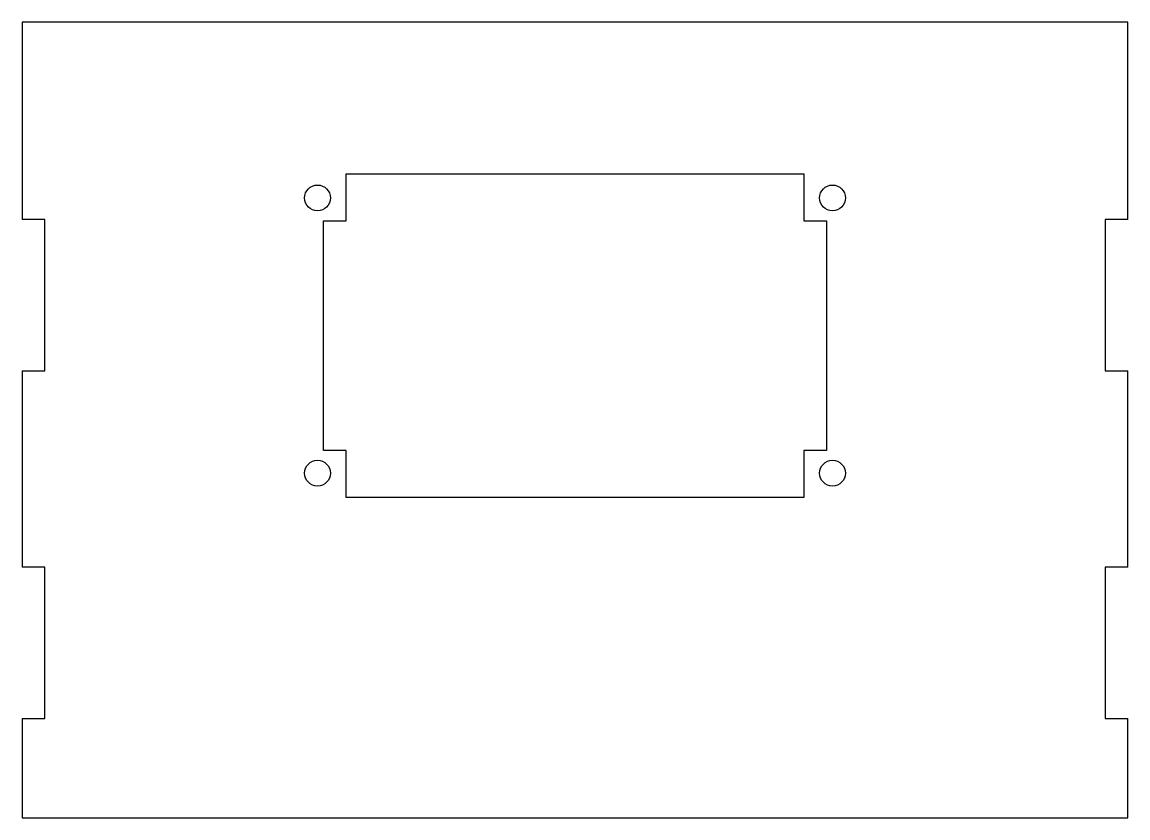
# Model space of a CAD drawing. Header units: millimetres. Extents: x -73 to 73, y -52 to 52.
import ezdxf

# ---------------------------------------------------------------- set-up
doc = ezdxf.new("R2010")
doc.units = ezdxf.units.MM

msp = doc.modelspace()

# ---------------------------------------------------------------- linework, layer by layer
at = {"color": 7, "linetype": 'Continuous', "lineweight": 25}
for p, q in [((73, 52.5), (-73, 52.5)), ((-73, 52.5), (-73, 26.47)), ((73, 26.47), (73, 52.5)), ((-30.2, 26.3), (-30.2, 32.5)), ((-30.2, 32.5), (30.2, 32.5)), ((30.2, 32.5), (30.2, 26.3)), ((-70, 26.47), (-73, 26.47)), ((-70, 6.47), (-70, 26.47)), ((-33.2, -4.02), (-33.2, 26.3)), ((-33.2, 26.3), (-30.2, 26.3)), ((30.2, 26.3), (33.2, 26.3)), ((33.2, 26.3), (33.2, -4.02)), ((70, 26.47), (70, 6.47)), ((73, 26.47), (70, 26.47)), ((-73, 6.47), (-73, -19.4)), ((-73, 6.47), (-70, 6.47)), ((70, 6.47), (73, 6.47)), ((73, -19.4), (73, 6.47)), ((-30.2, -4.02), (-33.2, -4.02)), ((-30.2, -10.22), (-30.2, -4.02)), ((30.2, -4.02), (30.2, -10.22)), ((33.2, -4.02), (30.2, -4.02)), ((30.2, -10.22), (-30.2, -10.22)), ((-70, -19.4), (-73, -19.4)), ((-70, -39.4), (-70, -19.4)), ((70, -19.4), (70, -39.4)), ((73, -19.4), (70, -19.4)), ((-73, -39.4), (-73, -52.5)), ((-73, -39.4), (-70, -39.4)), ((70, -39.4), (73, -39.4)), ((73, -52.5), (73, -39.4)), ((-73, -52.5), (73, -52.5))]:
    msp.add_line(p, q, dxfattribs=at)
for centre in [(-34, 29.3), (-34, 29.3), (34, 29.3), (34, 29.3), (-34, -7.02), (-34, -7.02), (34, -7.02), (34, -7.02)]:
    msp.add_circle(centre, 1.7, dxfattribs=at)

doc.saveas('drawing.dxf')
